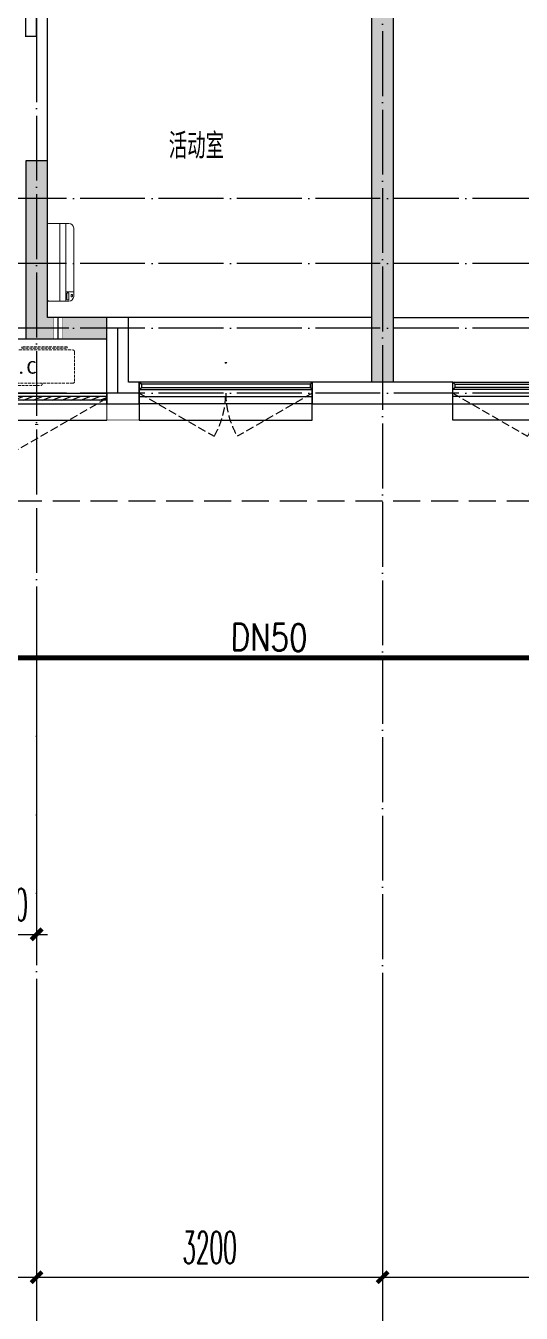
# Model space of a CAD drawing. Extents: x 27938 to 1507990, y 110129 to 923079.
# Drawn here: x 862117 to 866700, y 664142 to 676056 of the extents above; entities that cross this region are included whole.
import ezdxf
from ezdxf.xclip import XClip

# ---------------------------------------------------------------- set-up
doc = ezdxf.new("R2010")
doc.units = 0
doc.header["$LTSCALE"] = 1000
doc.header["$MEASUREMENT"] = 0
doc.header["$XCLIPFRAME"] = 0
doc.linetypes.add('DASH', pattern=[0.35, 0.25, -0.1])
doc.linetypes.add('DOTE', pattern=[2.42, 2, -0.2, 0.02, -0.2])
for name, color, linetype in [('----建筑底图', 8, 'Continuous'), ('3-栏杆1', 135, 'Continuous'), ('3.5方案汇报，与郭总、侯月琴确定户型_t8$0$2020.03.04 -1安徽标准化洋房户型(UA）_t8_t8$0$看线', 154, 'Continuous'), ('AXIS', 3, 'Continuous'), ('COLUMN', 9, 'Continuous'), ('DOTE', 1, 'Continuous'), ('PIPE-凝结', 150, 'N'), ('PUB_HATCH', 8, 'Continuous'), ('PUB_TEXT', 4, 'Continuous'), ('TEXT_凝结', 7, 'Continuous'), ('TWT_DIM', 3, 'Continuous'), ('WALL', 9, 'Continuous'), ('WINDOW', 4, 'Continuous'), ('WINDOW_TEXT', 7, 'Continuous'), ('保温', 6, 'Continuous'), ('卫生间', 6, 'Continuous'), ('机电标识类', 1, 'Continuous'), ('看线', 251, 'Continuous')]:
    doc.layers.add(name, color=color, linetype=linetype)
for name, color, linetype, lineweight in [('EQUIP-消防', 3, 'Continuous', 20), ('平面-空调室内机', 176, 'Continuous', 9), ('平面-空调预留孔', 173, 'Continuous', 15), ('空调', 76, 'Continuous', 13)]:
    doc.layers.add(name, color=color, linetype=linetype, lineweight=lineweight)
doc.styles.add('_TCH_DIM_T3', font='SIMPLEX.shx', dxfattribs={"width": 0.494118, "bigfont": 'GBCBIG.shx'})
doc.styles.add('_TCH_WINDOW', font='SIMPLEX.shx', dxfattribs={"width": 0.7, "height": 3.5, "bigfont": 'GBCBIG.shx'})
doc.styles.add('_TWT_PIPEDN', font='SIMPLEX', dxfattribs={"width": 0.8, "height": 3.5, "bigfont": 'HZTXT'})
doc.styles.get("Standard").update_dxf_attribs({"font": 'gbenor.shx', "bigfont": 'gbcbig.shx'})
doc.styles.add('房间名称', font='TSSDENG', dxfattribs={"width": 0.8, "bigfont": 'HZTXT'})
doc.styles.add('黑体', font='simhei.ttf')
doc.linetypes.add('N', pattern='A,3,-0.2,["N",Standard,S=0.25,R=0,X=-0.1,Y=-0.115],-0.2', length=3.4)
doc.dimstyles.new('_TCH_ARCH&&100', dxfattribs={"dimtxt": 297.5, "dimasz": 100, "dimexe": 250, "dimexo": 300, "dimgap": 126.25, "dimtad": 1, "dimdec": 0, "dimzin": 0, "dimdsep": 46, "dimtxsty": '_TCH_DIM_T3', "dimblk": 'ARCHTICK', "dimcen": 0.09, "dimclrt": 4, "dimazin": 2, "dimtfac": 1, "dimtdec": 0, "dimtix": 1, "dimtmove": 2, "dimatfit": 3, "dimfxl": 100, "dimtolj": 1, "dimtzin": 0, "dimarcsym": 0})
doc.dimstyles.new('_TWT_ARCH&&100', dxfattribs={"dimtxt": 297.5, "dimasz": 100, "dimexe": 250, "dimexo": 300, "dimgap": 126.25, "dimtad": 1, "dimdec": 0, "dimzin": 0, "dimdsep": 46, "dimtxsty": '_TCH_DIM_T3', "dimblk": 'ARCHTICK', "dimcen": 0.09, "dimclrt": 7, "dimazin": 2, "dimtfac": 1, "dimtdec": 0, "dimtix": 1, "dimtmove": 2, "dimatfit": 3, "dimfxl": 1, "dimtolj": 1, "dimtzin": 0, "dimarcsym": 0})

# ---------------------------------------------------------------- blocks, each defined once
blk = doc.blocks.new('A$C148B7D8E')
at = {"layer": '卫生间', "color": 159, "linetype": 'DASH', "true_color": 0x22346e}
blk.add_lwpolyline([(9400, 15400), (7700, 15400), (7700, 10800), (7300, 10800), (7300, 10000), (900, 10000), (900, 9000), (-900, 9000), (-900, -900), (1750, -900), (1750, -2100), (23450, -2100), (23450, -900), (25100, -900)], dxfattribs=at)
blk = doc.blocks.new('GFDGFSDFGD')
at = {"layer": 'PUB_HATCH'}
blk.add_hatch(color=0, dxfattribs=at).paths.add_polyline_path([(455567, 364324), (455567, 364524), (455017, 364524), (455017, 365974), (454817, 365974), (454817, 364324)])
at = {"layer": 'COLUMN', "color": 0}
for p, q in [((455017, 365974), (454817, 365974)), ((454817, 365974), (454817, 364324)), ((455017, 364524), (455017, 365974)), ((455567, 364524), (455017, 364524)), ((455567, 364324), (455567, 364524)), ((454817, 364324), (455567, 364324))]:
    blk.add_line(p, q, dxfattribs=at)
blk = doc.blocks.new('GDFGDGRD')
at = {"layer": '保温', "linetype": 'Continuous', "ltscale": 10}
h = blk.add_hatch(dxfattribs=at)
h.set_pattern_fill('HEX', color=251, scale=10, angle=90, style=0)
h.set_pattern_definition([(90, (-70765.891, -152124.736), (-16.49778, 1e-15), [9.525, -19.05]), (210, (-70765.891, -152124.736), (8.24889, -14.2874966), [9.525, -19.05]), (150, (-70765.891, -152115.211), (-8.24889, -14.2874966), [9.525, -19.05])])
h.paths.add_polyline_path([(433017, 363924), (433217, 363924), (433217, 368524), (433017, 368524)])
at = {"layer": '保温', "color": 251, "linetype": 'ByBlock', "ltscale": 10}
blk.add_line((433017, 363924), (433217, 363924), dxfattribs=at)
blk = doc.blocks.new('dongkong')
blk.add_wipeout([(-603756, 210771), (-603756, 210571), (-603836, 210571), (-603836, 210771)])
at = {"layer": '机电标识类', "color": 250, "linetype": 'DASH', "ltscale": 400}
for p, q in [((-603796, 210771), (-603796, 210571)), ((-603896, 210671), (-603696, 210671))]:
    blk.add_line(p, q, dxfattribs=at)
at = {"layer": '空调', "color": 6, "linetype": 'DASH', "const_width": 2}
blk.add_lwpolyline([(-603756, 210771), (-603756, 210571), (-603836, 210571), (-603836, 210771)], close=True, dxfattribs=at)
blk = doc.blocks.new('A$C001338C2')
for p, q in [((845, 304), (55, 304)), ((109, 215), (109, 304)), ((0, 249), (0, 22)), ((900, 22), (900, 249)), ((22, 0), (878, 0))]:
    blk.add_line(p, q)
at = {"lineweight": 5}
for p, q in [((900, 215), (0, 215)), ((900, 143), (0, 143))]:
    blk.add_line(p, q, dxfattribs=at)
for points in [[(89, 226), (22, 226, -0.414214), (17, 232), (17, 243, -0.414214), (22, 249), (89, 249, -0.414214), (95, 243), (95, 232, -0.414214)], [(73, 275), (57, 275, -0.414214), (51, 281), (51, 283, -0.414214), (57, 289), (73, 289, -0.414214), (79, 283), (79, 281, -0.414214)]]:
    blk.add_lwpolyline(points, format="xyb", close=True)
for centre, radius, start, end in [((55, 249), 55, 90, 180), ((845, 249), 55, 360, 90), ((22, 22), 22, 180, 270), ((878, 22), 22, 270, 360)]:
    blk.add_arc(centre, radius, start, end)
blk = doc.blocks.new('ASDFSD')
at = {"layer": '3-栏杆1', "color": 5}
for p, q in [((681763, 334938), (681742, 334955)), ((681742, 334955), (681763, 334938)), ((681742, 334888), (681763, 334908)), ((683322, 334937), (681763, 334938)), ((681763, 334938), (681763, 334908)), ((681763, 334908), (683322, 334908)), ((683322, 334938), (683342, 334955)), ((683342, 334955), (683322, 334938)), ((683322, 334938), (683322, 334908)), ((683322, 334908), (683342, 334888)), ((683342, 334888), (683322, 334908))]:
    blk.add_line(p, q, dxfattribs=at)
blk = doc.blocks.new('gsergvr')
at = {"layer": '平面-空调预留孔', "linetype": 'DASH', "ltscale": 0.1}
for p, q in [((34075, 17176), (34075, 17166)), ((34448, 17166), (34448, 17176)), ((34085, 17156), (34438, 17156))]:
    blk.add_line(p, q, dxfattribs=at)
blk.add_lwpolyline([(34679, 17515), (34260, 17515), (34260, 17500), (34679, 17500)], close=True, dxfattribs=at)
blk.add_lwpolyline([(34729, 17176), (33989, 17176, -0.414214), (33969, 17196), (33969, 17466, -0.414214), (33989, 17486), (34729, 17486, -0.414214), (34749, 17466), (34749, 17196, -0.414214)], format="xyb", close=True, dxfattribs=at)
for centre, start, end in [((34085, 17166), 180, 270), ((34438, 17166), 270, 0)]:
    blk.add_arc(centre, 10, start, end, dxfattribs=at)
at = {"layer": '平面-空调预留孔', "color": 251, "linetype": 'DASH', "ltscale": 0.1, "true_color": 0x636466, "style": '黑体', "width": 1.2}
blk.add_text('A.C', height=117, dxfattribs=at).set_placement((34111, 17265))
blk = doc.blocks.new('rtyryrtyeeretee')
at = {"layer": '平面-空调预留孔'}
blk.add_blockref('gsergvr', (635673, 326706), dxfattribs=at)
blk = doc.blocks.new('GDGDRGDGDRGDR')
blk.add_blockref('rtyryrtyeeretee', (-215153, 97240))
blk = doc.blocks.new('FSFSFSFSEG')
at = {"layer": 'EQUIP-消防', "const_width": 12.8}
blk.add_lwpolyline([(136867, 335153), (136467, 335153), (136467, 335053), (136867, 335053)], close=True, dxfattribs=at)
at = {"layer": 'PUB_TEXT', "color": 7, "true_color": 0xffffff, "style": '房间名称', "width": 0.8}
blk.add_text('rD', height=64.8, dxfattribs=at).set_placement((136634, 335069))
blk = doc.blocks.new('GHFHFHTFHCSDCS')
at = {"rotation": 89.99999999297357}
blk.add_blockref('FSFSFSFSEG', (789969, 230657), dxfattribs=at)
blk = doc.blocks.new('A$C74D73064')
at = {"layer": 'DOTE', "color": 0}
blk.add_line((186069.2, 61719.3), (-82096.5, 61719.3), dxfattribs=at)
blk = doc.blocks.new('_ArchTick')
at = {"color": 0, "linetype": 'ByBlock', "const_width": 0.4}
blk.add_lwpolyline([(-0.5, -0.5), (0.5, 0.5)], dxfattribs=at)
blk = doc.blocks.new('*D956')
at = {"layer": 'AXIS', "color": 0, "lineweight": -2}
for p, q in [((865417, 666675), (865417, 664225)), ((868617, 666675), (868617, 664225)), ((865417, 664475), (868617, 664475))]:
    blk.add_line(p, q, dxfattribs=at)
at = {"layer": 'Defpoints', "color": 0}
for p in [(865417, 666975), (868617, 666975), (868617, 664475)]:
    blk.add_point(p, dxfattribs=at)
at = {"layer": 'AXIS', "color": 0, "lineweight": -2, "xscale": 100, "yscale": 100, "zscale": 100, "rotation": 180}
blk.add_blockref('_ArchTick', (865417, 664475), dxfattribs=at)
at = {"layer": 'AXIS', "color": 0, "lineweight": -2, "xscale": 100, "yscale": 100, "zscale": 100}
blk.add_blockref('_ArchTick', (868617, 664475), dxfattribs=at)
at = {"layer": 'AXIS', "color": 4, "insert": (867017, 664750), "char_height": 297.5, "attachment_point": 5, "style": '_TCH_DIM_T3'}
blk.add_mtext('\\A1;3200', dxfattribs=at)
blk = doc.blocks.new('*D957')
at = {"layer": 'AXIS', "color": 0, "lineweight": -2}
for p, q in [((862217, 666675), (862217, 664225)), ((865417, 666675), (865417, 664225)), ((862217, 664475), (865417, 664475))]:
    blk.add_line(p, q, dxfattribs=at)
at = {"layer": 'Defpoints', "color": 0}
for p in [(862217, 666975), (865417, 666975), (865417, 664475)]:
    blk.add_point(p, dxfattribs=at)
at = {"layer": 'AXIS', "color": 0, "lineweight": -2, "xscale": 100, "yscale": 100, "zscale": 100, "rotation": 180}
blk.add_blockref('_ArchTick', (862217, 664475), dxfattribs=at)
at = {"layer": 'AXIS', "color": 0, "lineweight": -2, "xscale": 100, "yscale": 100, "zscale": 100}
blk.add_blockref('_ArchTick', (865417, 664475), dxfattribs=at)
at = {"layer": 'AXIS', "color": 4, "insert": (863817, 664750), "char_height": 297.5, "attachment_point": 5, "style": '_TCH_DIM_T3'}
blk.add_mtext('\\A1;3200', dxfattribs=at)
blk = doc.blocks.new('*D958')
at = {"layer": 'AXIS', "color": 0, "lineweight": -2}
for p, q in [((856417, 666675), (856417, 664225)), ((862217, 666675), (862217, 664225)), ((856417, 664475), (862217, 664475))]:
    blk.add_line(p, q, dxfattribs=at)
at = {"layer": 'Defpoints', "color": 0}
for p in [(856417, 666975), (862217, 666975), (862217, 664475)]:
    blk.add_point(p, dxfattribs=at)
at = {"layer": 'AXIS', "color": 0, "lineweight": -2, "xscale": 100, "yscale": 100, "zscale": 100, "rotation": 180}
blk.add_blockref('_ArchTick', (856417, 664475), dxfattribs=at)
at = {"layer": 'AXIS', "color": 0, "lineweight": -2, "xscale": 100, "yscale": 100, "zscale": 100}
blk.add_blockref('_ArchTick', (862217, 664475), dxfattribs=at)
at = {"layer": 'AXIS', "color": 4, "insert": (859317, 664750), "char_height": 297.5, "attachment_point": 5, "style": '_TCH_DIM_T3'}
blk.add_mtext('\\A1;5800', dxfattribs=at)
blk = doc.blocks.new('*D967')
at = {"layer": 'AXIS', "color": 0, "lineweight": -2}
for p, q in [((827817, 666675), (827817, 663425)), ((878017, 666675), (878017, 663425)), ((827817, 663675), (878017, 663675))]:
    blk.add_line(p, q, dxfattribs=at)
at = {"layer": 'Defpoints', "color": 0}
for p in [(827817, 666975), (878017, 666975), (878017, 663675)]:
    blk.add_point(p, dxfattribs=at)
at = {"layer": 'AXIS', "color": 0, "lineweight": -2, "xscale": 100, "yscale": 100, "zscale": 100, "rotation": 180}
blk.add_blockref('_ArchTick', (827817, 663675), dxfattribs=at)
at = {"layer": 'AXIS', "color": 0, "lineweight": -2, "xscale": 100, "yscale": 100, "zscale": 100}
blk.add_blockref('_ArchTick', (878017, 663675), dxfattribs=at)
at = {"layer": 'AXIS', "color": 4, "insert": (852917, 663950), "char_height": 297.5, "attachment_point": 5, "style": '_TCH_DIM_T3'}
blk.add_mtext('\\A1;50200', dxfattribs=at)
blk = doc.blocks.new('$WINLIB2D$00000001')
at = {"color": 0}
for points in [[(-0.5, 0.5), (-0.5, -0.5)], [(-0.5, 0.5), (0.5, 0.5)], [(0.5, -0.5), (0.5, 0.5)], [(0.5, 0.1667), (-0.5, 0.1667)], [(0.5, -0.1667), (-0.5, -0.1667)], [(-0.5, -0.5), (0.5, -0.5)]]:
    blk.add_lwpolyline(points, dxfattribs=at)
blk = doc.blocks.new('$WINLIB2D$00000039')
at = {"color": 0}
for points in [[(-0.5, 0.5), (-0.5, -0.5)], [(0.5, 0.5), (-0.5, 0.5)], [(0.5, -0.5), (0.5, 0.5)], [(-0.5, 0.1667), (0.5, 0.1667)], [(-0.3839, -0.1667), (-0.448, 0.1667)], [(-0.3159, -0.1667), (-0.38, 0.1667)], [(-0.2479, -0.1667), (-0.312, 0.1667)], [(-0.1799, -0.1667), (-0.244, 0.1667)], [(-0.1119, -0.1667), (-0.176, 0.1667)], [(-0.0439, -0.1667), (-0.108, 0.1667)], [(0.0241, -0.1667), (-0.04, 0.1667)], [(0.0921, -0.1667), (0.028, 0.1667)], [(0.16, -0.1667), (0.0959, 0.1667)], [(0.228, -0.1667), (0.1639, 0.1667)], [(0.296, -0.1667), (0.2319, 0.1667)], [(0.364, -0.1667), (0.2999, 0.1667)], [(0.432, -0.1667), (0.3679, 0.1667)], [(0.5, -0.1667), (0.4359, 0.1667)], [(-0.4519, -0.1667), (-0.5, 0.0836)], [(-0.5, -0.1667), (0.5, -0.1667)], [(0.5, -0.5), (-0.5, -0.5)]]:
    blk.add_lwpolyline(points, dxfattribs=at)
blk = doc.blocks.new('*D1514')
at = {"layer": 'Defpoints', "color": 0}
for p in [(861677, 671027), (862217, 671027), (862217, 667648)]:
    blk.add_point(p, dxfattribs=at)
at = {"layer": 'TWT_DIM', "color": 0, "lineweight": -2}
for p, q in [((861677, 670727), (861677, 667398)), ((862217, 670727), (862217, 667398)), ((861677, 667648), (861577, 667648)), ((861677, 667648), (862217, 667648)), ((862217, 667648), (862317, 667648))]:
    blk.add_line(p, q, dxfattribs=at)
at = {"layer": 'TWT_DIM', "color": 0, "lineweight": -2, "xscale": 100, "yscale": 100, "zscale": 100}
blk.add_blockref('_ArchTick', (861677, 667648), dxfattribs=at)
at = {"layer": 'TWT_DIM', "color": 0, "lineweight": -2, "xscale": 100, "yscale": 100, "zscale": 100, "rotation": 180}
blk.add_blockref('_ArchTick', (862217, 667648), dxfattribs=at)
at = {"layer": 'TWT_DIM', "color": 7, "insert": (861947, 667923), "char_height": 297.5, "attachment_point": 5, "style": '_TCH_DIM_T3'}
blk.add_mtext('\\A1;540', dxfattribs=at)

msp = doc.modelspace()

# ---------------------------------------------------------------- linework, layer by layer
at = {"color": 8, "const_width": 8}
msp.add_lwpolyline([(862866.6, 672557.2), (862866.6, 672407.2), (863166.6, 672407.2), (863166.6, 672557.2)], dxfattribs=at)
at = {"layer": '3.5方案汇报，与郭总、侯月琴确定户型_t8$0$2020.03.04 -1安徽标准化洋房户型(UA）_t8_t8$0$看线', "color": 8, "ltscale": 10}
for p, q in [((865316.6, 673357.2), (863066.6, 673357.2)), ((865516.6, 673357.2), (867766.6, 673357.2))]:
    msp.add_line(p, q, dxfattribs=at)
at = {"layer": 'AXIS', "color": 8}
for p, q in [((862216.6, 666975.3), (862216.6, 662975.3)), ((865416.6, 666975.1), (865416.6, 662975.1))]:
    msp.add_line(p, q, dxfattribs=at)
at = {"layer": 'DOTE', "color": 169, "linetype": 'DOTE', "ltscale": 0.3}
msp.add_line((879916.6, 672657.2), (825916.6, 672657.2), dxfattribs=at)
at = {"layer": 'PIPE-凝结', "ltscale": 0.5, "const_width": 45}
msp.add_lwpolyline([(853216.6, 670207.2), (874966.6, 670207.2)], dxfattribs=at)
at = {"layer": 'WALL', "color": 8}
for p, q in [((862866.6, 672557.2), (863166.6, 672557.2)), ((864766.6, 672557.2), (865416.6, 672557.2)), ((865416.6, 672557.2), (866066.6, 672557.2))]:
    msp.add_line(p, q, dxfattribs=at)
at = {"layer": 'WINDOW', "color": 8, "linetype": 'DASH', "ltscale": 0.3}
for points in [[(862864.7, 672607.2), (861738.8, 671957.2, -0.1316525), (861564.7, 672607.2)], [(862864.7, 672607.2), (861738.8, 671957.2, -0.1316525), (861564.7, 672607.2)], [(863166.6, 672657.2), (863859.4, 672257.2, 0.1316525), (863966.6, 672657.2)], [(863166.6, 672657.2), (863859.4, 672257.2, 0.1316525), (863966.6, 672657.2)], [(864766.6, 672657.2), (864073.8, 672257.2, -0.1316525), (863966.6, 672657.2)], [(864766.6, 672657.2), (864073.8, 672257.2, -0.1316525), (863966.6, 672657.2)], [(866066.6, 672657.2), (866759.4, 672257.2, 0.1316525), (866866.6, 672657.2)], [(866066.6, 672657.2), (866759.4, 672257.2, 0.1316525), (866866.6, 672657.2)]]:
    msp.add_lwpolyline(points, format="xyb", dxfattribs=at)
at = {"layer": '看线', "color": 8, "ltscale": 0.5}
for points in [[(863166.6, 672557.2), (863166.6, 672407.2), (864766.6, 672407.2), (864766.6, 672557.2)], [(867666.6, 672557.2), (867666.6, 672407.2), (866066.6, 672407.2), (866066.6, 672557.2)], [(861566.6, 672407.2), (862866.6, 672407.2)]]:
    msp.add_lwpolyline(points, dxfattribs=at)

# ---------------------------------------------------------------- block references
at = {"layer": '----建筑底图', "color": 8}
ref = msp.add_blockref('A$C74D73064', (730993.1, 609539.2), dxfattribs=at)
XClip(ref).set_block_clipping_path([(-72082.5976296387, 50822.2577331646), (-18082.6107620973, 70322.2577319878)])
at = {"color": 8, "xscale": -1}
for name, p in [('A$C148B7D8E', (878016.6, 673757.2)), ('GDFGDGRD', (1298533.2, 308833.4)), ('ASDFSD', (1549408.9, 337801.8))]:
    msp.add_blockref(name, p, dxfattribs=at)
at = {"color": 8}
for name, p in [('GFDGFSDFGD', (407300, 308833.4)), ('GHFHFHTFHCSDCS', (407300, 308833.4)), ('ASDFSD', (181424.3, 337801.8))]:
    msp.add_blockref(name, p, dxfattribs=at)
at = {"layer": 'WINDOW', "color": 8}
ref = msp.add_blockref('$WINLIB2D$00000039', (862215.6, 672607.2), dxfattribs=dict(at, xscale=1299.999999983003, yscale=-100, zscale=1299.999999983003, rotation=180))
ref.add_attrib('A', 'BYC1320b', (862205.1, 672361.7), dxfattribs={"layer": 'WINDOW_TEXT', "color": 8, "ltscale": 0.5, "height": 5.95, "style": '_TCH_WINDOW', "width": 0.494118})
ref = msp.add_blockref('$WINLIB2D$00000039', (862215.6, 672607.2), dxfattribs=dict(at, xscale=1299.999999983003, yscale=-100, zscale=1299.999999983003, rotation=180))
ref.add_attrib('A', 'BYC1320b', (862205.1, 672361.7), dxfattribs={"layer": 'WINDOW_TEXT', "color": 8, "ltscale": 0.5, "height": 5.95, "style": '_TCH_WINDOW', "width": 0.494118})
at = {"layer": '平面-空调预留孔', "color": 8, "xscale": -0.800000000046565, "yscale": 0.800000000046565, "zscale": 0.800000000046565, "rotation": 269.9999997665698}
msp.add_blockref('A$C001338C2', (862316.8, 673507.2), dxfattribs=at)

# ---------------------------------------------------------------- texts
at = {"layer": 'TEXT_凝结', "style": '_TWT_PIPEDN', "width": 0.8}
msp.add_text('DN50', height=250, rotation=359.48278, dxfattribs=at).set_placement((864011.2, 670275.3))

# ---------------------------------------------------------------- dimensions: what is measured, and where the dimension line sits
at = {"layer": 'AXIS', "color": 8}
for p1, p2, distance, picture, middle in [((827816.6, 666975.2), (878016.6, 666975.2), -3300, '*D967', (852916.6, 663950.2)), ((856416.6, 666975.2), (862216.6, 666975.2), -2500, '*D958', (859316.6, 664750.2)), ((862216.6, 666975.2), (865416.6, 666975.2), -2500, '*D957', (863816.6, 664750.2)), ((865416.6, 666975.2), (868616.6, 666975.2), -2500, '*D956', (867016.6, 664750.2))]:
    dim = msp.add_aligned_dim(p1=p1, p2=p2, distance=distance, dimstyle='_TCH_ARCH&&100', dxfattribs=at)
    dim.commit()
    dim.dimension.update_dxf_attribs({"geometry": picture, "text_midpoint": middle})
at = {"layer": 'TWT_DIM'}
dim = msp.add_aligned_dim(p1=(861676.6, 671026.7), p2=(862216.6, 671026.7), distance=-3378.8, dimstyle='_TWT_ARCH&&100', dxfattribs=at)
dim.commit()
dim.dimension.update_dxf_attribs({"geometry": '*D1514', "text_midpoint": (861946.6, 667922.9)})

# ---------------------------------------------------------------- next in the draw order: block references
at = {"layer": '平面-空调室内机', "color": 8, "ltscale": 0.3, "rotation": 180}
msp.add_blockref('dongkong', (258620.6, 883928), dxfattribs=at)

# ---------------------------------------------------------------- next in the draw order: block references
at = {"color": 8}
msp.add_blockref('GDGDRGDGDRGDR', (407300, 231625.1), dxfattribs=at)

# ---------------------------------------------------------------- next in the draw order: linework, layer by layer
at = {"layer": '3.5方案汇报，与郭总、侯月琴确定户型_t8$0$2020.03.04 -1安徽标准化洋房户型(UA）_t8_t8$0$看线', "color": 8, "ltscale": 10}
for p, q in [((865316.6, 673357.2), (863066.6, 673357.2)), ((865516.6, 673357.2), (867766.6, 673357.2))]:
    msp.add_line(p, q, dxfattribs=at)
at = {"layer": 'DOTE', "color": 169, "linetype": 'DOTE', "ltscale": 0.3}
for p, q in [((862216.8, 681757.2), (862216.6, 666975.2)), ((865416.6, 677457.2), (865416.6, 666975.2)), ((879916.6, 674457.2), (825916.6, 674457.2)), ((879916.6, 673857.2), (825916.6, 673857.2)), ((879916.6, 673257.2), (825916.6, 673257.2)), ((862966.6, 673257.2), (862966.6, 672657.2)), ((862966.6, 673257.2), (862966.6, 672657.2))]:
    msp.add_line(p, q, dxfattribs=at)
at = {"layer": 'WALL', "color": 8}
for p, q in [((862316.6, 674457.2), (862316.6, 677357.2)), ((865316.6, 677357.2), (865316.6, 672757.2)), ((865516.6, 677357.2), (865516.6, 672757.2)), ((862316.6, 673357.2), (862316.6, 674457.2)), ((863066.6, 673357.2), (862316.6, 673357.2)), ((863066.6, 672757.2), (863066.6, 673357.2)), ((863066.6, 672757.2), (863066.6, 673357.2)), ((862216.6, 673157.2), (861566.6, 673157.2)), ((862216.6, 673157.2), (861566.6, 673157.2)), ((862866.6, 673157.2), (862216.6, 673157.2)), ((862866.6, 672557.2), (862866.6, 673157.2)), ((862866.6, 672557.2), (862866.6, 673157.2)), ((863166.6, 672757.2), (863066.6, 672757.2)), ((863166.6, 672757.2), (863066.6, 672757.2)), ((863166.6, 672557.2), (863166.6, 672757.2)), ((863166.6, 672557.2), (863166.6, 672757.2)), ((865316.6, 672757.2), (864766.6, 672757.2)), ((864766.6, 672757.2), (864766.6, 672557.2)), ((865316.6, 672757.2), (864766.6, 672757.2)), ((864766.6, 672757.2), (864766.6, 672557.2)), ((866066.6, 672757.2), (865516.6, 672757.2)), ((866066.6, 672757.2), (865516.6, 672757.2)), ((866066.6, 672557.2), (866066.6, 672757.2)), ((866066.6, 672557.2), (866066.6, 672757.2))]:
    msp.add_line(p, q, dxfattribs=at)

# ---------------------------------------------------------------- next in the draw order: block references
at = {"color": 8}
msp.add_blockref('ASDFSD', (181424.3, 337801.8), dxfattribs=at)
at = {"color": 8, "xscale": -1}
msp.add_blockref('ASDFSD', (1549408.9, 337801.8), dxfattribs=at)
at = {"layer": 'WINDOW', "color": 8}
ref = msp.add_blockref('$WINLIB2D$00000001', (863966.6, 672657.2), dxfattribs=dict(at, xscale=-1600, yscale=-200, zscale=-1600))
ref.add_attrib('A', 'TC1617', (863959.2, 672934.1), dxfattribs={"layer": 'WINDOW_TEXT', "color": 8, "ltscale": 0.5, "height": 5.95, "style": '_TCH_WINDOW', "width": 0.494118})
ref = msp.add_blockref('$WINLIB2D$00000001', (863966.6, 672657.2), dxfattribs=dict(at, xscale=-1600, yscale=-200, zscale=-1600))
ref.add_attrib('A', 'TC1617', (863959.2, 672934.1), dxfattribs={"layer": 'WINDOW_TEXT', "color": 8, "ltscale": 0.5, "height": 5.95, "style": '_TCH_WINDOW', "width": 0.494118})
ref = msp.add_blockref('$WINLIB2D$00000001', (866866.6, 672657.2), dxfattribs=dict(at, xscale=1600, yscale=-200, zscale=1600))
ref.add_attrib('A', 'TC1617', (866859.2, 672934.1), dxfattribs={"layer": 'WINDOW_TEXT', "color": 8, "ltscale": 0.5, "height": 5.95, "style": '_TCH_WINDOW', "width": 0.494118})
ref = msp.add_blockref('$WINLIB2D$00000001', (866866.6, 672657.2), dxfattribs=dict(at, xscale=1600, yscale=-200, zscale=1600))
ref.add_attrib('A', 'TC1617', (866859.2, 672934.1), dxfattribs={"layer": 'WINDOW_TEXT', "color": 8, "ltscale": 0.5, "height": 5.95, "style": '_TCH_WINDOW', "width": 0.494118})
at = {"layer": '平面-空调预留孔', "color": 8, "xscale": -0.800000000046565, "yscale": 0.800000000046565, "zscale": 0.800000000046565, "rotation": 269.9999997665698}
msp.add_blockref('A$C001338C2', (862316.8, 673507.2), dxfattribs=at)

# ---------------------------------------------------------------- next in the draw order: texts
at = {"layer": 'PUB_TEXT', "color": 8}
msp.add_text('活动室', height=236.31, dxfattribs=at).set_placement((863439.8, 674825.5))

# ---------------------------------------------------------------- next in the draw order: block references
at = {"layer": '平面-空调室内机', "color": 8, "ltscale": 0.3, "rotation": 180}
msp.add_blockref('dongkong', (258620.6, 883928), dxfattribs=at)

# ---------------------------------------------------------------- next in the draw order: linework, layer by layer
at = {"layer": 'WALL', "color": 8}
for p, q in [((862316.6, 673357.2), (862316.6, 674457.2)), ((863066.6, 673357.2), (862316.6, 673357.2)), ((862866.6, 673157.2), (862216.6, 673157.2))]:
    msp.add_line(p, q, dxfattribs=at)

doc.saveas('drawing.dxf')
